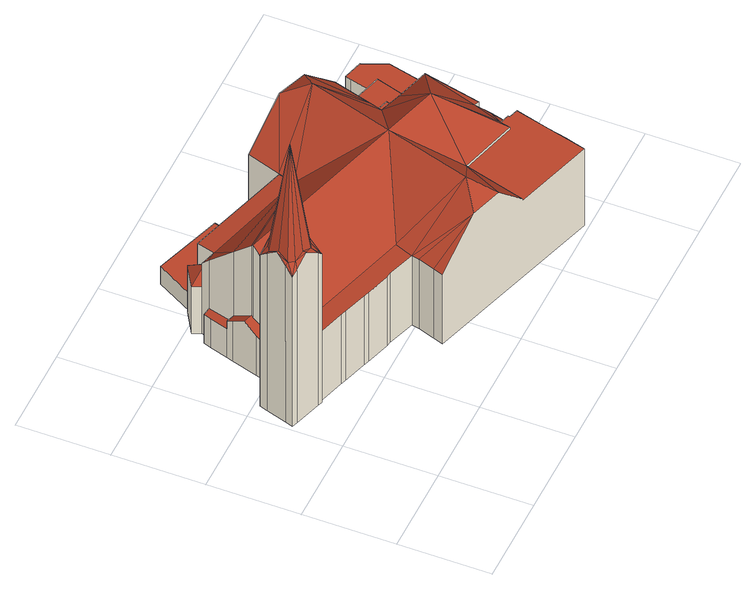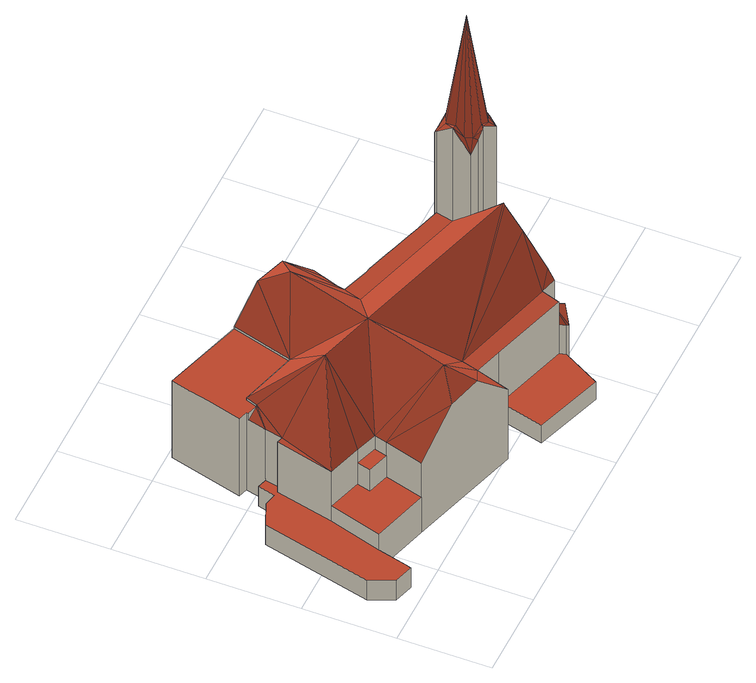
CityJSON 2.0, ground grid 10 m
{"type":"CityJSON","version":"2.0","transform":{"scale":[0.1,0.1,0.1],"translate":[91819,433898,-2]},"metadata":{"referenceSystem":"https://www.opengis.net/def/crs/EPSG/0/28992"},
"CityObjects":{
"building1":{"type":"Building","children":["building1-1","building1-2","building1-3","building1-4"]},
"building1-1":{"type":"BuildingPart","parents":["building1"],"geometry":[{"type":"MultiSurface","lod":"2","boundaries":[[[0,1,2]],[[3,4,5,6]],[[7,8,9,10,11]],[[12,13,14,15,16]],[[17,18,4,3]],[[7,11,18,17]],[[8,12,16,19,9]],[[20,21,14,13]],[[20,22,23,24,21]],[[25,21,24,26,27]],[[22,28,29,30,23]],[[31,32,29,28]],[[31,33,34,35,32]],[[36,37,34,33]],[[37,36,38,39]],[[40,39,38,41,42]],[[42,41,43,44]],[[11,10,45,46]],[[15,14,47,48]],[[49,44,43,50,51]],[[49,51,52,53]],[[53,52,27,26]],[[54,49,53]],[[55,54,53]],[[24,56,26]],[[23,57,56]],[[24,23,56]],[[30,57,23]],[[32,58,29]],[[35,59,58]],[[32,35,58]],[[35,60,59]],[[34,60,35]],[[34,37,60]],[[37,39,61]],[[61,40,1]],[[61,39,40]],[[2,40,42]],[[1,40,2]],[[2,42,44]],[[62,57,30]],[[29,62,30]],[[63,53,26]],[[63,55,53]],[[58,59,0]],[[56,0,63]],[[62,58,0]],[[57,0,56]],[[61,1,0]],[[0,2,54]],[[64,65,66,67,68,69,50,43,41,38,36,33,31,28,22,20,13,12,8,7,17,3,6]],[[60,61,0]],[[54,2,44,49]],[[4,18,11,46,5]],[[10,9,19,70,45]],[[19,16,15,48,71,70]],[[14,21,25,47]],[[29,58,62]],[[60,37,61]],[[56,63,26]],[[62,0,57]],[[0,55,63]],[[59,60,0]],[[0,54,55]]],"semantics":{"surfaces":[{"type":"RoofSurface"},{"type":"WallSurface"},{"type":"GroundSurface"}],"values":[0,1,1,1,1,1,1,1,1,1,1,1,1,1,1,1,1,1,1,1,1,1,0,0,0,0,0,0,0,0,0,0,0,0,0,0,0,0,0,0,0,0,0,0,0,0,0,0,0,0,2,0,0,0,0,0,0,0,0,0,0,0,0,0]}}]},
"building1-2":{"type":"BuildingPart","parents":["building1"],"geometry":[{"type":"MultiSurface","lod":"2","boundaries":[[[72,73,74,75,76]],[[77,78,79,80]],[[80,79,81,82]],[[82,81,83,84]],[[84,83,85,86]],[[86,85,87,88]],[[89,90,88,87]],[[91,92,90,89]],[[93,94,92,91]],[[72,76,94,93]],[[95,96,76,75]],[[79,78,97,98,99,100,101,102,73,72,93,91,89,87,85,83,81]],[[75,74,103,104,105,95]],[[92,94,76,96,106,107,77,80,82,84,86,88,90]]],"semantics":{"surfaces":[{"type":"WallSurface"},{"type":"GroundSurface"},{"type":"RoofSurface"}],"values":[0,0,0,0,0,0,0,0,0,0,0,1,2,2]}}]},
"building1-3":{"type":"BuildingPart","parents":["building1"],"geometry":[{"type":"MultiSurface","lod":"2","boundaries":[[[108,109,110,111]],[[112,113,111,110]],[[113,112,114,115]],[[116,117,115,114]],[[118,119,117,116]],[[110,109,120,118,116,114,112]],[[115,117,119,121,108,111,113]]],"semantics":{"surfaces":[{"type":"WallSurface"},{"type":"GroundSurface"},{"type":"RoofSurface"}],"values":[0,0,0,0,0,1,2]}}]},
"building1-4":{"type":"BuildingPart","parents":["building1"],"geometry":[{"type":"MultiSurface","lod":"2","boundaries":[[[122,123,124]],[[123,125,124]],[[126,123,122]],[[74,73,127,128,129,130,131]],[[127,132,133,134,128]],[[118,135,126,122,119]],[[136,6,5,137,138,139]],[[140,141,142]],[[143,144,141]],[[145,146,106,96,95]],[[132,109,108,147,133]],[[108,121,124,148,147]],[[133,149,134]],[[150,151,152,153,154,155,156,157]],[[158,155,154,159,160,161]],[[162,163,160,159]],[[164,165,126,135]],[[165,164,136,139]],[[51,50,166,167]],[[167,166,168,169]],[[169,168,170,171]],[[171,170,172,173]],[[173,172,174,175]],[[175,174,176,177]],[[177,176,178,179]],[[180,181,179,178]],[[182,183,181,180]],[[153,152,183,182]],[[184,185,144,143]],[[140,142,163,162,78,77,186]],[[186,77,107,187]],[[187,107,106,146]],[[119,122,124,121]],[[125,188,148,124]],[[139,138,188,125]],[[157,156,189,190]],[[191,192,103,74,131]],[[193,194,192,191]],[[95,105,195,196,145]],[[194,193,196,195]],[[103,192,197,104]],[[195,105,104,197]],[[190,189,185,184]],[[5,46,45,198,137]],[[47,25,27,199,48]],[[70,200,198,45]],[[71,201,200,70]],[[48,199,201,71]],[[187,146,145]],[[202,184,143]],[[143,141,186]],[[141,140,186]],[[143,186,187]],[[202,143,187]],[[202,187,145]],[[130,203,191]],[[130,191,131]],[[203,193,191]],[[203,204,193]],[[196,202,145]],[[204,202,193]],[[193,202,196]],[[99,98,97,78,162,159,154,153,182,180,178,176,174,172,170,168,166,50,69,68,67,66,65,64,6,136,164,135,118,120,109,132,127,73,102,101,100]],[[123,139,125]],[[165,139,123]],[[137,198,188]],[[138,137,188]],[[188,198,149]],[[198,200,149]],[[200,201,149]],[[149,201,204]],[[128,134,129]],[[134,149,203]],[[129,134,203]],[[149,204,203]],[[150,157,190]],[[204,205,190]],[[205,150,190]],[[179,151,205]],[[181,183,151]],[[179,181,151]],[[183,152,151]],[[206,179,205]],[[206,205,204]],[[202,190,184]],[[204,190,202]],[[142,141,144,185,189,156,155,158,161,160,163]],[[165,123,126]],[[147,148,188,149,133]],[[129,203,130]],[[177,179,206,52,51,167,169,171,173,175]],[[205,151,150]],[[192,194,195,197]],[[199,27,52,206,204,201]]],"semantics":{"surfaces":[{"type":"RoofSurface"},{"type":"WallSurface"},{"type":"GroundSurface"}],"values":[0,0,0,1,1,1,1,1,1,1,1,1,1,1,1,1,1,1,1,1,1,1,1,1,1,1,1,1,1,1,1,1,1,1,1,1,1,1,1,1,1,1,1,1,1,1,1,1,0,0,0,0,0,0,0,0,0,0,0,0,0,0,2,0,0,0,0,0,0,0,0,0,0,0,0,0,0,0,0,0,0,0,0,0,0,0,0,0,0,0,0,0,0,0]}}]}
},
"vertices":[
[29,168,371],[25,153,234],[36,149,230],[74,278,10],[74,278,49],[82,276,51],[82,276,10],[65,250,10],[63,243,10],[63,243,64],[65,250,60],[65,250,49],[54,214,10],[52,207,10],[52,207,49],[52,207,61],[54,214,65],[71,270,10],[71,270,49],[59,229,74],[46,188,10],[46,188,49],[39,190,10],[39,190,232],[46,188,223],[57,185,51],[57,185,211],[57,185,129],[18,195,10],[18,195,218],[37,190,235],[15,186,10],[15,186,227],[8,164,10],[8,164,226],[12,175,236],[5,155,10],[5,155,216],[11,153,10],[11,153,221],[25,149,234],[41,144,10],[41,144,220],[46,142,10],[46,142,215],[74,247,60],[74,247,51],[63,204,51],[63,204,61],[46,144,217],[46,144,10],[46,144,105],[51,163,106],[51,163,234],[43,153,229],[47,165,234],[47,183,225],[36,187,235],[17,185,228],[14,174,236],[10,162,229],[14,156,229],[24,189,228],[50,175,225],[74,247,10],[69,226,10],[68,224,10],[63,204,10],[57,185,10],[51,163,10],[69,226,74],[68,224,73],
[422,247,10],[360,265,10],[360,265,58],[422,247,58],[422,247,37],[380,110,37],[380,110,10],[390,107,10],[390,107,37],[395,126,10],[395,126,37],[409,123,10],[409,123,37],[435,134,10],[435,134,37],[464,253,10],[464,253,37],[453,279,10],[453,279,37],[432,285,10],[432,285,37],[430,279,10],[430,279,37],[405,190,58],[405,190,37],[384,129,10],[390,127,10],[405,190,10],[368,201,10],[372,216,10],[348,223,10],[348,223,58],[372,216,58],[368,201,58],[390,127,37],[384,129,37],
[195,274,34],[195,274,10],[197,279,10],[197,279,34],[193,281,10],[193,281,34],[204,323,10],[204,323,34],[130,348,10],[130,348,34],[107,307,10],[107,307,34],[109,300,10],[109,300,34],
[107,307,74],[100,288,90],[109,300,74],[103,280,90],[106,309,74],[237,302,10],[237,302,106],[281,289,154],[317,278,151],[360,265,105],[225,265,10],[225,265,105],[225,265,106],[106,309,10],[85,285,10],[82,276,117],[85,285,106],[85,285,74],[375,90,107],[364,93,116],[375,90,116],[363,93,118],[363,93,116],[405,190,105],[390,127,106],[195,274,105],[109,300,105],[220,247,106],[243,42,155],[208,53,154],[164,67,105],[164,67,10],[364,5,10],[364,5,116],[276,32,116],[276,32,119],[370,27,116],[385,85,10],[385,85,116],[375,48,116],[375,88,10],[375,88,116],[81,294,10],[81,294,74],[76,135,10],[76,135,105],[82,133,10],[82,133,105],[108,125,10],[108,125,105],[114,123,10],[114,123,105],[140,115,10],[140,115,105],[146,114,10],[146,114,105],[176,104,10],[176,104,105],[174,96,10],[174,96,105],[168,78,10],[168,78,105],[359,81,119],[359,81,116],[380,110,107],[384,129,107],[103,280,106],[295,99,116],[295,99,119],[348,223,105],[348,223,87],[344,209,105],[344,209,87],[368,201,87],[368,201,105],[372,216,87],[74,247,148],[63,204,150],[69,226,170],[68,224,172],[323,148,172],[290,258,172],[262,166,172],[234,73,172],[183,124,106]
]}
